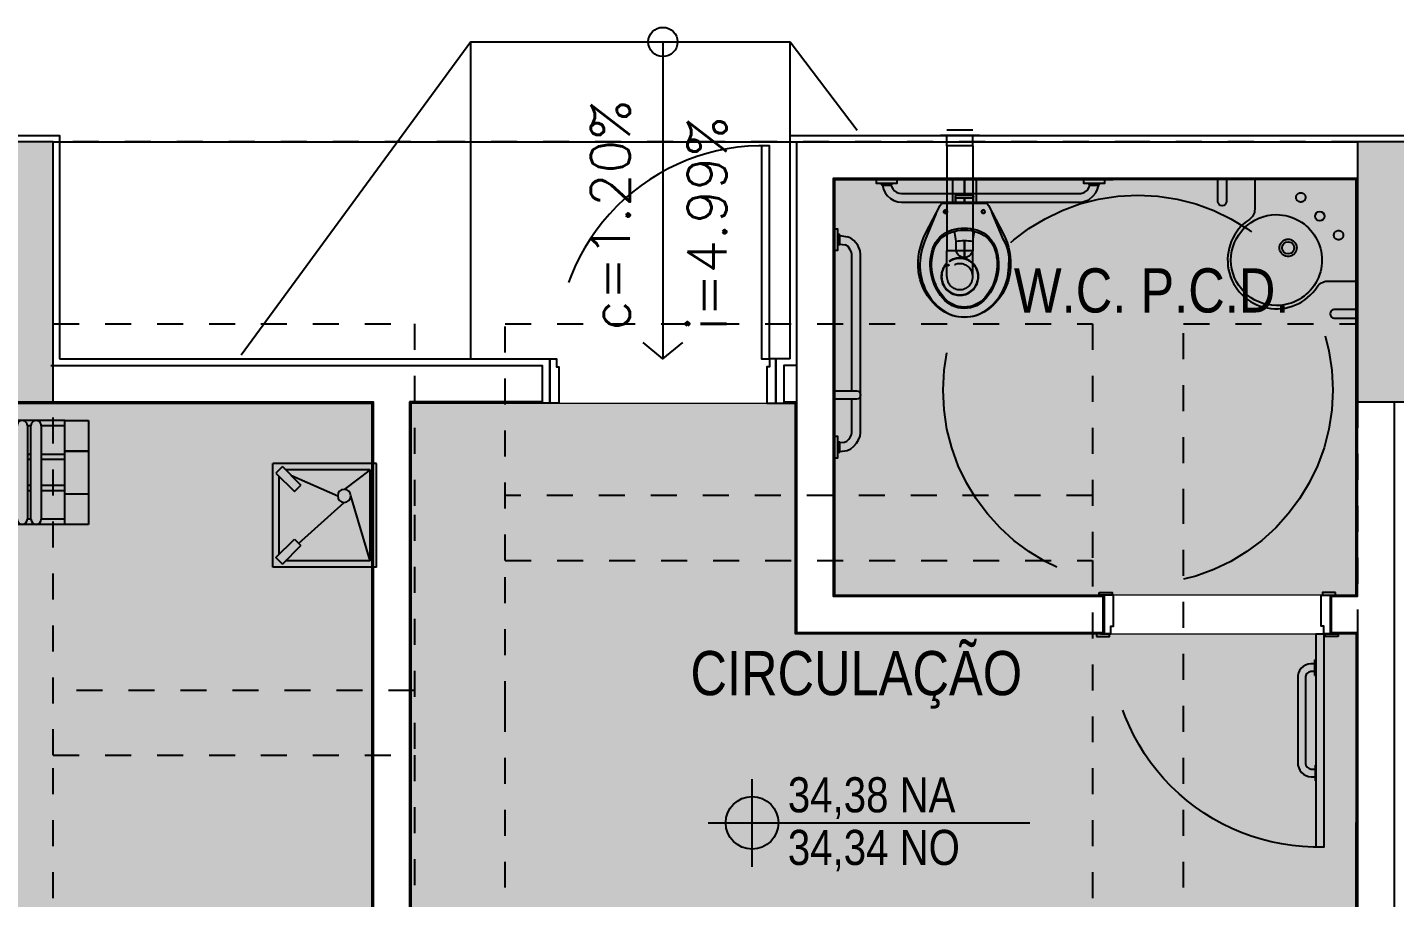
# Model space of a CAD drawing. Header units: metres. Extents: x -154 to 570, y -18 to 184.
# Drawn here: x -10.13 to -4.87, y 6.52 to 9.87 of the extents above; entities that cross this region are included whole.
import ezdxf
from ezdxf.enums import TextEntityAlignment as Align
from ezdxf.xclip import XClip

# ---------------------------------------------------------------- set-up
doc = ezdxf.new("R2010")
doc.units = ezdxf.units.M
doc.header["$XCLIPFRAME"] = 0
for name, pattern in [('PUC TORRE B$0$DASHEDX2', [1.5, 1, -0.5]), ('PUC$0$.IMP$0$.TE$0$IL-AQ-EP-XREF-1SS$0$CONTINU', [0]), ('PUC$0$.IMP$0$DASHSPACE', [30, 12, -18]), ('PUC$0$DASHEDX2', [1.5, 1, -0.5]), ('PUC$0$HIDDEN2', [0.1875, 0.125, -0.0625])]:
    doc.linetypes.add(name, pattern=pattern)
for name, color, linetype in [('ARQ-AUX', 7, 'Continuous'), ('ARQ-SIM - EMBASAM', 1, 'Continuous'), ('ARQ-TXT - EMBASAM', 2, 'Continuous'), ('PA-NIVEL', 7, 'Continuous'), ('PA-PAISAGISMO', 7, 'Continuous'), ('PUC TORRE B$0$1', 232, 'PUC TORRE B$0$DASHEDX2'), ('PUC TORRE B$0$250', 8, 'Continuous'), ('PUC TORRE B$0$4', 2, 'Continuous'), ('PUC TORRE B$0$JL-LAY', 7, 'Continuous'), ('PUC$0$ARQ-ALV ACAB', 4, 'Continuous'), ('PUC$0$ARQ-ALV OSSO', 5, 'Continuous'), ('PUC$0$ARQ-CAX @ 1', 1, 'Continuous'), ('PUC$0$ARQ-HID', 7, 'Continuous'), ('PUC$0$ARQ-PRJ', 7, 'PUC$0$DASHEDX2'), ('PUC$0$ARQ-SIM', 1, 'Continuous')]:
    doc.layers.add(name, color=color, linetype=linetype)
doc.layers.add('PUC$0$ARQ-FORRO', color=9, linetype='Continuous', lineweight=5)
doc.styles.add('Adesa', font='ARIALN.TTF')
doc.styles.add('Romans', font='romans.shx')

# ---------------------------------------------------------------- blocks, each defined once
blk = doc.blocks.new('A$C23B574F5')
at = {"layer": 'PA-PAISAGISMO', "color": 7}
for p, q in [((-8.4225, 9.8149, 0), (-9.3065, 8.6087, 0)), ((-8.4225, 9.8149, 0), (-7.1934, 9.8149, 0)), ((-8.4225, 8.5949), (-8.4225, 9.8149, 0)), ((-7.1934, 9.4548), (-7.1934, 9.8149, 0)), ((-7.1934, 9.8149, 0), (-6.9361, 9.4748, 0))]:
    blk.add_line(p, q, dxfattribs=at)
at = {"layer": 'PA-PAISAGISMO', "color": 7, "elevation": 0}
for points in [[(-7.6834, 9.8149), (-7.6834, 8.5949), (-7.7596, 8.6586)], [(-7.6834, 9.8149), (-7.6834, 8.5949), (-7.6072, 8.6586)]]:
    blk.add_lwpolyline(points, dxfattribs=at)
at = {"layer": 'PA-PAISAGISMO', "color": 7}
blk.add_circle((-7.6834, 9.8149, 0), 0.0562, dxfattribs=at)
at = {"layer": 'PA-NIVEL', "char_height": 0.15, "attachment_point": 1, "rotation": 90, "style": 'Romans'}
for s, insert in [('c=1.20%{\\C7; }', (-7.9601, 8.7048, 0)), ('i=4.99%{\\C7; }', (-7.5891, 8.7048, 0))]:
    blk.add_mtext_dynamic_manual_height_columns(s, width=2.128037, gutter_width=0, heights=[0.6232], dxfattribs=dict(at, insert=insert))
blk = doc.blocks.new('PUC TORRE B$0$aertq54ey46u4w56y')
for p, q in [((2290.3188, -592.0312), (2290.3188, -591.7492)), ((2290.4101, -591.7492), (2291.1679, -591.7492)), ((2290.4101, -591.7492), (2290.4101, -592.1492)), ((2290.4101, -591.7492), (2290.4101, -591.8673)), ((2290.4101, -591.7692), (2290.5009, -591.7692)), ((2290.5409, -591.7692), (2290.5545, -591.7692)), ((2290.5945, -591.7692), (2291.0998, -591.7692)), ((2290.4101, -591.8673), (2290.3188, -591.8673)), ((2290.4101, -591.8792), (2290.5009, -591.8792)), ((2290.4101, -591.8992), (2290.5009, -591.8992)), ((2290.5409, -591.8792), (2290.5545, -591.8792)), ((2290.5409, -591.8992), (2290.5545, -591.8992)), ((2290.5945, -591.8792), (2290.6153, -591.8792)), ((2290.5945, -591.8992), (2290.6153, -591.8992)), ((2290.6553, -591.8792), (2290.671, -591.8792)), ((2290.6553, -591.8992), (2290.671, -591.8992)), ((2290.711, -591.8792), (2290.7308, -591.8792)), ((2290.711, -591.8992), (2290.7308, -591.8992)), ((2290.7708, -591.8792), (2290.7854, -591.8792)), ((2290.7708, -591.8992), (2290.7854, -591.8992)), ((2290.8254, -591.8792), (2290.8411, -591.8792)), ((2290.8254, -591.8992), (2290.8411, -591.8992)), ((2290.8811, -591.8792), (2290.895, -591.8792)), ((2290.8811, -591.8992), (2290.895, -591.8992)), ((2290.935, -591.8792), (2290.9543, -591.8792)), ((2290.935, -591.8992), (2290.9543, -591.8992)), ((2290.9943, -591.8792), (2291.0081, -591.8792)), ((2290.9943, -591.8992), (2291.0081, -591.8992)), ((2291.0481, -591.8792), (2291.0998, -591.8792)), ((2291.0481, -591.8992), (2291.0998, -591.8992)), ((2290.3188, -592.1492), (2290.3188, -592.0312)), ((2290.3188, -592.0312), (2290.4101, -592.0312)), ((2290.4101, -592.0312), (2290.3188, -592.0312)), ((2290.4101, -591.9992), (2290.5009, -591.9992)), ((2290.4101, -592.0192), (2290.5009, -592.0192)), ((2290.5409, -591.9992), (2290.5545, -591.9992)), ((2290.5409, -592.0192), (2290.5545, -592.0192)), ((2290.5945, -591.9992), (2290.6153, -591.9992)), ((2290.5945, -592.0192), (2290.6153, -592.0192)), ((2290.6553, -591.9992), (2290.671, -591.9992)), ((2290.6553, -592.0192), (2290.671, -592.0192)), ((2290.711, -591.9992), (2290.7308, -591.9992)), ((2290.711, -592.0192), (2290.7308, -592.0192)), ((2290.7708, -591.9992), (2290.7854, -591.9992)), ((2290.7708, -592.0192), (2290.7854, -592.0192)), ((2290.8254, -591.9992), (2290.8411, -591.9992)), ((2290.8254, -592.0192), (2290.8411, -592.0192)), ((2290.8811, -591.9992), (2290.895, -591.9992)), ((2290.8811, -592.0192), (2290.895, -592.0192)), ((2290.935, -591.9992), (2290.9543, -591.9992)), ((2290.935, -592.0192), (2290.9543, -592.0192)), ((2290.9943, -591.9992), (2291.0081, -591.9992)), ((2290.9943, -592.0192), (2291.0081, -592.0192)), ((2291.0481, -591.9992), (2291.0998, -591.9992)), ((2291.0481, -592.0192), (2291.0998, -592.0192)), ((2290.4101, -592.1292), (2290.5009, -592.1292)), ((2290.5409, -592.1292), (2290.5545, -592.1292)), ((2290.5945, -592.1292), (2291.0998, -592.1292)), ((2290.4101, -592.1492), (2290.3188, -592.1492)), ((2290.4101, -592.1492), (2291.0998, -592.1492))]:
    blk.add_line(p, q)
for points in [[(2290.3188, -591.7492), (2290.4101, -591.7492), (2290.4101, -591.8673), (2290.3188, -591.8673)], [(2291.1911, -592.0312), (2291.0998, -592.0312), (2291.0998, -591.7492), (2291.1911, -591.7492)], [(2291.1911, -591.8673), (2291.0998, -591.8673), (2291.0998, -591.7492), (2291.1911, -591.7492)], [(2291.1911, -592.1492), (2291.0998, -592.1492), (2291.0998, -592.0312), (2291.1911, -592.0312)]]:
    blk.add_lwpolyline(points, close=True)
for points in [[(2290.5009, -592.1292), (2290.5009, -591.7692)], [(2290.5409, -591.7692), (2290.5409, -592.1292)], [(2290.5545, -592.1292), (2290.5545, -591.7692)], [(2290.5945, -591.7692), (2290.5945, -592.1292)], [(2290.6153, -592.1092), (2290.6153, -591.7892)], [(2290.6553, -591.7892), (2290.6553, -592.1092)], [(2290.671, -592.1092), (2290.671, -591.7892)], [(2290.711, -591.7892), (2290.711, -592.1092)], [(2290.7308, -592.0892), (2290.7308, -591.8092)], [(2290.7708, -591.8092), (2290.7708, -592.0892)], [(2290.7854, -592.0892), (2290.7854, -591.8092)], [(2290.8254, -591.8092), (2290.8254, -592.0892)], [(2290.8411, -592.0692), (2290.8411, -591.8292)], [(2290.8811, -591.8292), (2290.8811, -592.0692)], [(2290.895, -592.0692), (2290.895, -591.8292)], [(2290.935, -591.8292), (2290.935, -592.0692)], [(2290.9543, -592.0492), (2290.9543, -591.8492)], [(2290.9943, -591.8492), (2290.9943, -592.0492)], [(2291.0081, -592.0492), (2291.0081, -591.8492)], [(2291.0481, -591.8492), (2291.0481, -592.0492)]]:
    blk.add_lwpolyline(points)
for centre, start, end in [((2290.5209, -591.7692), 0, 180), ((2290.5745, -591.7692), 0, 180), ((2290.6353, -591.7892), 0, 180), ((2290.691, -591.7892), 0, 180), ((2290.7508, -591.8092), 0, 180), ((2290.8054, -591.8092), 0, 180), ((2290.8611, -591.8292), 0, 180), ((2290.915, -591.8292), 0, 180), ((2290.9743, -591.8492), 0, 180), ((2291.0281, -591.8492), 0, 180), ((2290.8611, -592.0692), 180, 360), ((2290.915, -592.0692), 180, 360), ((2290.9743, -592.0492), 180, 360), ((2291.0281, -592.0492), 180, 360), ((2290.5209, -592.1292), 180, 360), ((2290.5745, -592.1292), 180, 360), ((2290.6353, -592.1092), 180, 360), ((2290.691, -592.1092), 180, 360), ((2290.7508, -592.0892), 180, 360), ((2290.8054, -592.0892), 180, 360)]:
    blk.add_arc(centre, 0.02, start, end)
blk = doc.blocks.new('PUC TORRE B$0$Bebed1')
for p, q in [((-0.125, -0.125), (-0.125, 0.275)), ((0.275, 0.275), (-0.125, 0.275)), ((0.275, -0.125), (0.275, 0.275)), ((-0.1124, 0.2376), (-0.0876, 0.2624)), ((-0.1124, 0.2376), (-0.0417, 0.1669)), ((-0.1, -0.1), (-0.1, 0.2253)), ((-0.0876, 0.2624), (-0.0169, 0.1917)), ((0.2253, 0.25), (-0.0753, 0.25)), ((0.2376, 0.2624), (0.1669, 0.1917)), ((0.2624, 0.2376), (0.1917, 0.1669)), ((0.2624, 0.2376), (0.2376, 0.2624)), ((0.25, -0.1), (0.25, 0.2253)), ((-0.0802, 0.2055), (0, 0.025)), ((-0.0169, 0.1917), (-0.0417, 0.1669)), ((0.183, 0.1756), (0.025, 0)), ((0.1669, 0.1917), (0.1917, 0.1669)), ((-0.1, -0.1), (-0.025, 0)), ((0.25, -0.1), (0, -0.025)), ((0.25, -0.1), (-0.1, -0.1)), ((0.275, -0.125), (-0.125, -0.125))]:
    blk.add_line(p, q)
blk.add_circle((0, 0), 0.025)
blk = doc.blocks.new('PUC TORRE B$0$A$Cf91409fb')
at = {"layer": 'PUC TORRE B$0$JL-LAY', "rotation": 179.9999999997954}
blk.add_blockref('PUC TORRE B$0$aertq54ey46u4w56y', (2289.229, -587.8565, 0), dxfattribs=at)
at = {"layer": 'PUC TORRE B$0$JL-LAY', "xscale": -1.000000000000002, "rotation": 90}
blk.add_blockref('PUC TORRE B$0$Bebed1', (-0.1065, 4.003, 0), dxfattribs=at)
blk = doc.blocks.new('PUC$0$.IMP$0$ARQ-CUBA OP2')
for points in [[(0.3901, -0.0022), (0.3901, -0.1139, 0.250875), (0.4107, -0.1524, -1.226887), (0.1493, -0.4111, 0.253672), (0.1104, -0.3901), (0.0022, -0.3901, -0.414214), (-0.0009, -0.387), (-0.0009, -0.0022, -0.414214), (0.0022, 0.0009), (0.387, 0.0009), (0.3878, 0.0008), (0.3886, 0.0005), (0.3892, 0), (0.3897, -0.0007), (0.39, -0.0014)], [(0.14, -0.122, 1), (0.14, -0.1581, 1)], [(0.3066, -0.1338, 1), (0.3066, -0.4836, 1)], [(0.2615, -0.2384, 1), (0.2615, -0.2847, 1)]]:
    blk.add_lwpolyline(points, format="xyb", close=True)
for points in [[(0.4991, 0.0009), (0.4991, -0.0843, 0.913215), (0.5321, -0.0843), (0.5321, 0.0009)], [(0, -0.4991), (0.0852, -0.4991, -0.913215), (0.0852, -0.5321), (0, -0.5321)]]:
    blk.add_lwpolyline(points, format="xyb")
at = {"linetype": 'PUC$0$.IMP$0$DASHSPACE'}
for points in [[(0.2128, -0.0493, 1), (0.2128, -0.0853, 1)], [(0.0673, -0.1948, 1), (0.0673, -0.2308, 1)]]:
    blk.add_lwpolyline(points, format="xyb", close=True, dxfattribs=at)
at = {"ltscale": 0.001202}
blk.add_lwpolyline([(0.3901, -0.0024), (0.3901, -0.0022)], dxfattribs=at)
blk.add_lwpolyline([(0.2615, -0.2284), (0.2564, -0.2288), (0.2513, -0.2301), (0.2489, -0.231), (0.2465, -0.2321), (0.2442, -0.2333), (0.242, -0.2348), (0.2381, -0.2381), (0.2348, -0.2421), (0.232, -0.2466), (0.2309, -0.2489), (0.23, -0.2514), (0.2293, -0.2539), (0.2288, -0.2565), (0.2284, -0.2615), (0.2288, -0.2667), (0.23, -0.2718), (0.232, -0.2766), (0.2348, -0.281), (0.2364, -0.2831), (0.2382, -0.285), (0.2401, -0.2868), (0.2421, -0.2884), (0.2443, -0.2898), (0.2466, -0.2911), (0.2491, -0.2922), (0.254, -0.2938), (0.2591, -0.2946), (0.2643, -0.2945), (0.2695, -0.2937), (0.272, -0.293), (0.2745, -0.292), (0.2768, -0.2909), (0.2791, -0.2896), (0.2813, -0.2881), (0.2834, -0.2865), (0.285, -0.285), (0.2883, -0.281), (0.2911, -0.2766), (0.293, -0.2719), (0.2943, -0.2668), (0.2946, -0.2642), (0.2947, -0.2616), (0.2946, -0.259), (0.2943, -0.2564), (0.2938, -0.2538), (0.293, -0.2513), (0.2921, -0.2488), (0.291, -0.2464), (0.2883, -0.2421), (0.285, -0.2381), (0.281, -0.2348), (0.2766, -0.232), (0.2742, -0.2309), (0.2717, -0.23), (0.2692, -0.2293), (0.2666, -0.2288)], close=True)
for points in [[(-0.0009, -0.387), (-0.0009, -0.6249)], [(0.4552, -0.4256), (0.4225, -0.4584)]]:
    blk.add_lwpolyline(points)
blk = doc.blocks.new('PUC$0$.IMP$0$.TE$0$IL-AQ-EP-XREF-1SS$0$7109017_p')
at = {"linetype": 'Continuous'}
for p, q in [((-0.0319, -0.1758), (-0.0383, -0.1376)), ((0.0319, -0.1758), (0.0383, -0.1376))]:
    blk.add_line(p, q, dxfattribs=at)
at = {"linetype": 'Continuous', "flags": 128}
for points in [[(0, 0.066), (-0.045, 0.066), (-0.045, -0.0295), (0, -0.0295), (0, -0.009), (-0.0336, -0.009), (-0.0336, -0.0254, -0.414208), (-0.0377, -0.0295, 0.414208), (-0.0336, -0.0254), (-0.0336, -0.009, -0.612706), (-0.0332, 0), (0, 0)], [(0.045, 0.066), (0, 0.066), (0, 0), (0.0332, 0, -0.612705), (0.0336, -0.009), (0.0336, -0.0254, 0.414214), (0.0377, -0.0295, -0.414214), (0.0336, -0.0254), (0.0336, -0.009), (0, -0.009), (0, -0.0295), (0.045, -0.0295)], [(-0.0726, -0.0689, -1), (-0.0726, -0.0558, -1)], [(0.0726, -0.0558), (0.0726, -0.0558, 0.414212), (0.066, -0.0623), (0.0726, -0.0623)], [(0.0726, -0.0558, -1.000004), (0.0726, -0.0689, 1.000004)], [(0.1222, -0.2062, 0.246306), (0.0484, -0.1327, 0.150532), (-0.0482, -0.1326, 0.248797), (-0.1225, -0.207, 0.256998), (-0.0834, -0.3955, 0.467142), (0.0834, -0.3955, 0.257934)], [(0, -0.1737, 0.032093), (-0.0319, -0.1758), (-0.0319, -0.2071, 0.414213), (0, -0.239)], [(0.0319, -0.2072), (0.0319, -0.1758, 0.032092), (0, -0.1737), (0, -0.239, 0.413226)]]:
    blk.add_lwpolyline(points, format="xyb", close=True, dxfattribs=at)
at = {"linetype": 'PUC$0$.IMP$0$.TE$0$IL-AQ-EP-XREF-1SS$0$CONTINU'}
for points in [[(-0.1765, -0.2908, 0.218885), (-0.0851, -0.4431, 0.307698), (0.0851, -0.4431, 0.220182), (0.1765, -0.2908, 0.14628), (0.1494, -0.146), (0.0928, -0.0384, 0.27842), (0.0781, -0.0295), (-0.0781, -0.0295, 0.278422), (-0.0928, -0.0384), (-0.1495, -0.1462, 0.147871)], [(0.0834, -0.3955, 0.25679), (0.1225, -0.207, 0.250209), (0.0477, -0.1325, 0.148668), (-0.0478, -0.1325, 0.249757), (-0.1225, -0.207, 0.256998), (-0.0834, -0.3955, 0.467142)], [(0.0784, -0.3936, 0.252847), (0.119, -0.213, 0.243261), (0.053, -0.1421, 0.174299), (-0.053, -0.1421, 0.243394), (-0.119, -0.2131, 0.252847), (-0.0784, -0.3936, 0.456464)]]:
    blk.add_lwpolyline(points, format="xyb", close=True, dxfattribs=at)
for points in [[(0.1081, -0.0677), (0.1505, -0.1703, -0.097347), (0.171, -0.2625, 0.001263), (0.171, -0.2634, -0.230606), (0.0938, -0.4335, -0.360579), (-0.0938, -0.4335, -0.230606), (-0.171, -0.2635, -0.16818), (-0.1505, -0.1703), (-0.106, -0.064)], [(-0.0726, -0.0558, 1), (-0.0726, -0.0689)], [(-0.0726, -0.0689, 1), (-0.0726, -0.0558)], [(0.0726, -0.0558, 1), (0.0726, -0.0689)], [(0.0726, -0.0689, 1), (0.0726, -0.0558)]]:
    blk.add_lwpolyline(points, format="xyb", dxfattribs=at)
blk = doc.blocks.new('PUC$0$.IMP$0$VASO SANIT ACESSIVEL')
at = {"color": 1}
for points in [[(-1.0401, 0), (-0.9588, 0), (-0.9588, -0.0132), (-1.0401, -0.0132)], [(-0.2416, 0), (-0.1603, 0), (-0.1603, -0.0132), (-0.2416, -0.0132)]]:
    blk.add_lwpolyline(points, close=True, dxfattribs=at)
for points in [[(-0.1753, 0), (-0.2566, 0)], [(-1.0195, -0.0191), (-1.0195, -0.0132)], [(-0.9797, -0.0191), (-1.0195, -0.0191)], [(-1.0192, -0.0201), (-1.0195, -0.0191)], [(-1.0185, -0.0208), (-1.0192, -0.0201)], [(-1.0175, -0.0211), (-1.0185, -0.0208)], [(-0.9817, -0.0211), (-1.0175, -0.0211)], [(-1.0154, -0.0211), (-1.0145, -0.0271)], [(-1.0121, -0.0368), (-1.0145, -0.0271)], [(-1.0056, -0.0506), (-1.0121, -0.0368)], [(-0.9962, -0.0629), (-1.0056, -0.0506)], [(-0.9822, -0.0228), (-0.9825, -0.0211)], [(-0.9799, -0.029), (-0.9822, -0.0228)], [(-0.9807, -0.0208), (-0.9817, -0.0211)], [(-0.98, -0.0201), (-0.9807, -0.0208)], [(-0.9797, -0.0191), (-0.98, -0.0201)], [(-0.9607, -0.0489), (-0.9733, -0.0405), (-0.9799, -0.029)], [(-0.9797, -0.0191), (-0.9797, -0.0132)], [(-0.2579, -0.0532), (-0.9487, -0.0532), (-0.9607, -0.0489)], [(-0.9551, 0), (-0.8738, 0)], [(-0.2488, -0.0521), (-0.2579, -0.0532)], [(-0.2397, -0.0489), (-0.2488, -0.0521)], [(-0.2312, -0.0432), (-0.2397, -0.0489)], [(-0.2242, -0.0355), (-0.2312, -0.0432)], [(-0.2195, -0.0264), (-0.2242, -0.0355)], [(-0.2207, -0.0191), (-0.2207, -0.0132)], [(-0.1809, -0.0191), (-0.2207, -0.0191)], [(-0.2204, -0.0201), (-0.2207, -0.0191)], [(-0.2197, -0.0208), (-0.2204, -0.0201)], [(-0.2187, -0.0211), (-0.2197, -0.0208)], [(-0.2182, -0.0211), (-0.2195, -0.0264)], [(-0.1829, -0.0211), (-0.2187, -0.0211)], [(-0.1948, -0.0506), (-0.2042, -0.0629)], [(-0.1883, -0.0368), (-0.1948, -0.0506)], [(-0.1845, -0.0211), (-0.1883, -0.0368)], [(-0.1819, -0.0208), (-0.1829, -0.0211)], [(-0.1812, -0.0201), (-0.1819, -0.0208)], [(-0.1809, -0.0191), (-0.1812, -0.0201)], [(-0.1809, -0.0191), (-0.1809, -0.0132)], [(-0.2579, -0.0862), (-0.9522, -0.0862), (-0.9786, -0.0781), (-0.9962, -0.0629)], [(-0.2435, -0.0848), (-0.2579, -0.0862)], [(-0.2293, -0.0804), (-0.2435, -0.0848)], [(-0.216, -0.0731), (-0.2293, -0.0804)], [(-0.2042, -0.0629), (-0.216, -0.0731)], [(-0.0988, -0.2736), (-0.0901, -0.2521), (-0.075, -0.2345)], [(-0.075, -0.2345), (-0.0626, -0.2251)], [(-0.0626, -0.2251), (-0.051, -0.2196)], [(-0.0609, -0.27), (-0.0525, -0.2574), (-0.0417, -0.2512)], [(-0.0211, -0.2152), (-0.051, -0.2196)], [(-0.0211, -0.248), (-0.0417, -0.2512)], [(-0.0211, -0.2131), (-0.0208, -0.212)], [(-0.0211, -0.2488), (-0.0211, -0.2131)], [(-0.0208, -0.2498), (-0.0211, -0.2488)], [(-0.0208, -0.212), (-0.0201, -0.2113)], [(-0.0201, -0.2506), (-0.0208, -0.2498)], [(-0.0201, -0.2113), (-0.0191, -0.211)], [(-0.0191, -0.2508), (-0.0201, -0.2506)], [(-0.0191, -0.2508), (-0.0191, -0.211)], [(-0.0191, -0.211), (-0.0132, -0.211)], [(-0.0191, -0.2508), (-0.0132, -0.2508)], [(-0.0988, -0.987), (-0.1002, -0.9726), (-0.1002, -0.2881), (-0.0988, -0.2736)], [(-0.0672, -0.8123), (-0.0672, -0.2881), (-0.0661, -0.2789)], [(-0.0661, -0.2789), (-0.0609, -0.27)], [(-0.0661, -0.9818), (-0.0672, -0.9726), (-0.0672, -0.8453)], [(-0.0924, -1.0012), (-0.0988, -0.987)], [(-0.0609, -0.9908), (-0.0661, -0.9818)], [(-0.0552, -0.9993), (-0.0609, -0.9908)], [(-0.0475, -1.0063), (-0.0552, -0.9993)], [(-0.0851, -1.0146), (-0.0924, -1.0012)], [(-0.0749, -1.0263), (-0.0851, -1.0146)], [(-0.0626, -1.0358), (-0.0749, -1.0263)], [(-0.0488, -1.0423), (-0.0626, -1.0358)], [(-0.0211, -1.046), (-0.0488, -1.0423)], [(-0.0384, -1.011), (-0.0475, -1.0063)], [(-0.0211, -1.0123), (-0.0384, -1.011)], [(-0.0211, -1.0118), (-0.0208, -1.0108)], [(-0.0211, -1.0476), (-0.0211, -1.0118)], [(-0.0208, -1.0486), (-0.0211, -1.0476)], [(-0.0208, -1.0108), (-0.0201, -1.0101)], [(-0.0201, -1.0493), (-0.0208, -1.0486)], [(-0.0201, -1.0101), (-0.0191, -1.0098)], [(-0.0191, -1.0496), (-0.0201, -1.0493)], [(-0.0191, -1.0496), (-0.0191, -1.0098)], [(-0.0191, -1.0098), (-0.0132, -1.0098)], [(-0.0191, -1.0496), (-0.0132, -1.0496)]]:
    blk.add_lwpolyline(points, dxfattribs=at)
blk.add_lwpolyline([(0, 0), (-1.0725, 0)])
at = {"elevation": -0.0001}
blk.add_lwpolyline([(0, 0), (0, -1.1234)], dxfattribs=at)
at = {"color": 1, "elevation": -0.0001}
for points in [[(0, -0.1903), (0, -0.2716), (-0.0132, -0.2716), (-0.0132, -0.1903)], [(0, -0.9891), (0, -1.0703), (-0.0132, -1.0703), (-0.0132, -0.9891)]]:
    blk.add_lwpolyline(points, close=True, dxfattribs=at)
at = {"layer": 'PUC$0$ARQ-SIM'}
blk.add_lwpolyline([(0, -0.8123), (-0.0852, -0.8123, 0.913215), (-0.0852, -0.8453), (0, -0.8453)], format="xyb", dxfattribs=at)
blk.add_blockref('PUC$0$.IMP$0$.TE$0$IL-AQ-EP-XREF-1SS$0$7109017_p', (-0.5002, -0.061))
blk = doc.blocks.new('*U1671')
for points in [[(-0.045, 0.01), (0.005, 0.01), (0.005, 0), (-0.045, 0)], [(0.865, 0.01), (0.815, 0.01), (0.815, 0), (0.865, 0)], [(-0.055, -0.16), (-0.005, -0.16), (-0.005, -0.15), (-0.055, -0.15)], [(0, -0.15), (0, -0.97), (0.03, -0.97), (0.03, -0.15)], [(0.875, -0.16), (0.825, -0.16), (0.825, -0.15), (0.875, -0.15)]]:
    blk.add_lwpolyline(points, close=True)
for points in [[(-0.04, -0.15), (0, -0.15), (0, -0.12), (0.01, -0.12), (0.01, 0), (-0.025, 0), (-0.025, -0.15)], [(0.86, -0.15), (0.82, -0.15), (0.82, -0.12), (0.81, -0.12), (0.81, 0), (0.845, 0), (0.845, -0.15)]]:
    blk.add_lwpolyline(points)
at = {"layer": 'PUC$0$ARQ-PRJ'}
blk.add_arc((0.0237, -0.1737), 0.7967, 268.2986, 1.7014, dxfattribs=at)
blk = doc.blocks.new('*U1672')
for points in [[(0, 0), (0, 0.8204), (-0.03, 0.8204), (-0.03, 0)], [(0.025, 0), (0, 0), (0, -0.03), (-0.01, -0.03), (-0.01, -0.17), (0.025, -0.17), (0.025, 0)], [(-0.845, 0), (-0.82, 0), (-0.82, -0.03), (-0.81, -0.03), (-0.81, -0.17), (-0.845, -0.17), (-0.845, 0)]]:
    blk.add_lwpolyline(points, close=True)
at = {"layer": 'PUC$0$ARQ-PRJ'}
blk.add_arc((-0.0237, 0.0242), 0.7967, 88.2987, 181.7401, dxfattribs=at)
blk = doc.blocks.new('PUC$0$A$C05002B55')
at = {"color": 1}
for p, q in [((0.0038, 0.4651), (0.0002, 0.4651)), ((0.0038, 0.4049), (0.0038, 0.4651)), ((0.0038, 0.4049), (0.0002, 0.4049)), ((0.005, 0.06), (0, 0.06)), ((0.005, 0.06), (0.005, 0)), ((0.005, 0), (0, 0))]:
    blk.add_line(p, q, dxfattribs=at)
for points in [[(0.005, 0.015), (0.02, 0.015, 0.432805), (0.0702, 0.07), (0.0702, 0.3949, 0.415345), (0.0188, 0.4499), (0.0038, 0.4499)], [(0.005, 0.045), (0.0197, 0.045, 0.443288), (0.0402, 0.0686), (0.0402, 0.3956, 0.41593), (0.0182, 0.4199), (0.0038, 0.4199)]]:
    blk.add_lwpolyline(points, format="xyb", dxfattribs=at)
blk = doc.blocks.new('PUC$0$forro area comum')
at = {"layer": 'PUC$0$ARQ-FORRO'}
h = blk.add_hatch(color=256, dxfattribs=at)
h.dxf.hatch_style = 1
h.paths.add_polyline_path([(-7.0234, 9.2849), (-5.015, 9.2849), (-5.015, 7.6862), (-7.0234, 7.6862)])
h = blk.add_hatch(color=256, dxfattribs=at)
h.dxf.hatch_style = 1
h.paths.add_polyline_path([(-21.0257, 3.275), (-21.0257, 3.885), (-21.2352, 3.8853), (-21.2345, 5.3849), (-21.025, 5.3849), (-21.025, 5.9949), (-21.1845, 5.9949), (-21.1845, 8.725), (-21.0233, 8.725), (-21.0233, 8.995), (-15.835, 8.995), (-15.835, 8.7249), (-16.035, 8.7249), (-16.035, 8.4249), (-8.8033, 8.4249), (-8.8033, 4.1049), (-10.025, 4.1049), (-10.025, 4.9249), (-10.4353, 4.9246), (-10.4353, 4.1049), (-11.3354, 4.1049), (-11.3363, 3.71), (-15.835, 3.7106), (-15.835, 3.275)])
h = blk.add_hatch(color=256, dxfattribs=at)
h.dxf.hatch_style = 1
h.paths.add_polyline_path([(-8.6575, 6.0862), (-8.6534, 8.4249), (-7.1734, 8.4249), (-7.1734, 7.5362), (-5.015, 7.5362), (-5.0192, 6.0862)])
for points, elevation in [([(-7.0234, 9.2849), (-5.015, 9.2849), (-5.015, 7.6862), (-7.0234, 7.6862)], 0.0001), ([(-8.6575, 6.0862), (-8.6534, 8.4249), (-7.1734, 8.4249), (-7.1734, 7.5362), (-5.015, 7.5362), (-5.0192, 6.0862)], 0)]:
    blk.add_lwpolyline(points, close=True, dxfattribs=dict(at, elevation=elevation))
blk.add_lwpolyline([(-21.0257, 3.275), (-21.0257, 3.885), (-21.2352, 3.8853), (-21.2345, 5.3849), (-21.025, 5.3849), (-21.025, 5.9949), (-21.1845, 5.9949), (-21.1845, 8.725), (-21.0233, 8.725), (-21.0233, 8.995), (-15.835, 8.995), (-15.835, 8.7249), (-16.035, 8.7249), (-16.035, 8.4249), (-8.8033, 8.4249), (-8.8033, 4.1049), (-10.025, 4.1049), (-10.025, 4.9249), (-10.4353, 4.9246), (-10.4353, 4.1049), (-11.3354, 4.1049), (-11.3363, 3.71), (-15.835, 3.7106), (-15.835, 3.275)], close=True, dxfattribs=at)
blk = doc.blocks.new('PUC$0$E3')
for p, q in [((302.2155, -376.0693), (302.3155, -376.0693)), ((302.3155, -376.1693), (302.3155, -376.0693)), ((302.2155, -376.1693), (302.3155, -376.1693))]:
    blk.add_line(p, q)
at = {"linetype": 'PUC$0$HIDDEN2', "ltscale": 0.1}
blk.add_circle((302.2598, -376.075), 0.00202, dxfattribs=at)
for radius, start, end in [(0.0718, 44.1572, 315.8498), (0.0702, 45.4504, 314.5569), (0.05, 90, 270)]:
    blk.add_arc((302.2155, -376.1193), radius, start, end)
blk.add_arc((302.2155, -376.1193), 0.05, 270, 90, dxfattribs=at)
at = {"linetype": 'PUC$0$HIDDEN2', "ltscale": 0.2}
for radius, start, end in [(0.0702, 314.5569, 45.4504), (0.0718, 315.8498, 44.1572)]:
    blk.add_arc((302.2155, -376.1193), radius, start, end, dxfattribs=at)
blk = doc.blocks.new('PUC$0$E2')
at = {"layer": 'PUC$0$ARQ-PRJ'}
for p, q in [((305.3871, -368.5577), (305.5371, -368.5577)), ((305.4121, -368.5377), (305.5121, -368.5377)), ((305.4121, -368.5977), (305.4121, -368.5577)), ((305.5121, -368.5977), (305.5121, -368.5577)), ((305.4121, -368.5977), (305.5121, -368.5977))]:
    blk.add_line(p, q, dxfattribs=at)
blk = doc.blocks.new('PUC$0$A$C7c78a0db')
at = {"layer": 'PUC$0$ARQ-PRJ', "linetype": 'PUC$0$HIDDEN2', "ltscale": 50}
for p, q in [((-0.6896, 0.0091, 0), (-0.6896, 0.4125, 0)), ((-0.5896, 0.0091, 0), (-0.5896, 0.4125, 0))]:
    blk.add_line(p, q, dxfattribs=at)
at = {"layer": 'PUC$0$ARQ-PRJ', "linetype": 'PUC$0$HIDDEN2', "ltscale": 0.5, "xscale": -1, "rotation": 90}
blk.add_blockref('PUC$0$E3', (-376.7589, 302.7279, 0), dxfattribs=at)
at = {"layer": 'PUC$0$ARQ-PRJ', "rotation": 180}
blk.add_blockref('PUC$0$E2', (304.8225, -368.5886, 0), dxfattribs=at)
blk = doc.blocks.new('PUC')
at = {"layer": 'PUC$0$ARQ-ALV ACAB', "elevation": 0}
for points in [[(-10.455, 8.5949), (-10.4551, 9.4549), (-10.005, 9.4549), (-10.0051, 8.5949)], [(-7.1934, 8.5949), (-7.1934, 9.4548), (-4.635, 9.4548)], [(-5.015, 7.5362), (-5.115, 7.5362), (-5.115, 7.6862), (-5.015, 7.6862), (-5.015, 9.2849), (-7.0234, 9.2849), (-7.0234, 7.6862), (-5.985, 7.6862), (-5.985, 7.5362), (-7.1734, 7.5362), (-7.1734, 8.4249)], [(-10.0051, 8.5949), (-8.1184, 8.5949), (-8.1184, 8.4249), (-8.6534, 8.4249), (-8.6533, 6.0862), (-7.6334, 6.0862)], [(-7.1934, 8.5949), (-7.2484, 8.5949), (-7.2484, 8.4249), (-7.1734, 8.4249)], [(-11.12, 8.4249), (-8.8034, 8.4249), (-8.8033, 4.1049)], [(-5.015, 7.5362), (-5.015, 6.0862)]]:
    blk.add_lwpolyline(points, dxfattribs=at)
at = {"layer": 'PUC$0$ARQ-ALV OSSO', "elevation": 0}
for points in [[(-5.01, 7.5412), (-5.11, 7.5412), (-5.11, 7.6812), (-5.01, 7.6812), (-5.01, 9.2899), (-7.0284, 9.2899), (-7.0284, 7.6812), (-5.99, 7.6812), (-5.99, 7.5412), (-7.1684, 7.5412), (-7.1684, 9.4299), (-5.01, 9.4299)], [(-7.1684, 8.5699), (-7.2184, 8.5699), (-7.2184, 8.4299), (-7.1684, 8.4299)], [(-10.0381, 8.4299), (-8.7984, 8.4299), (-8.7983, 4.0999)], [(-8.6584, 8.4299), (-8.6583, 6.0812)], [(-4.87, 8.4306), (-4.87, 4.9599)], [(-5.01, 7.5412), (-5.01, 6.0812)]]:
    blk.add_lwpolyline(points, dxfattribs=at)
at = {"layer": 'PUC$0$ARQ-ALV OSSO'}
blk.add_lwpolyline([(-10.0381, 8.5699), (-8.1484, 8.5699), (-8.1484, 8.4299), (-8.6584, 8.4299)], dxfattribs=at)
at = {"layer": 'PUC$0$ARQ-PRJ', "extrusion": (4.32089e-06, 8.65313e-07, 1)}
blk.add_circle((-5.8555, 8.4751, 0), 0.75, dxfattribs=at)
at = {"layer": 'PUC$0$ARQ-ALV ACAB', "rotation": 180}
blk.add_blockref('PUC$0$A$C05002B55', (-5.17, 7.4362), dxfattribs=at)
at = {"layer": 'PUC$0$ARQ-CAX @ 1'}
blk.add_blockref('*U1672', (-7.2734, 8.5949, 0), dxfattribs=at)
at = {"layer": 'PUC$0$ARQ-CAX @ 1', "xscale": -1}
blk.add_blockref('*U1671', (-5.14, 7.6862, 0), dxfattribs=at)
at = {"layer": 'PUC$0$ARQ-FORRO'}
blk.add_blockref('PUC$0$forro area comum', (0, 0), dxfattribs=at)
at = {"layer": 'PUC$0$ARQ-HID', "extrusion": (-8.65313e-07, -4.32089e-06, 1), "xscale": -1}
blk.add_blockref('PUC$0$.IMP$0$VASO SANIT ACESSIVEL', (-7.0234, 9.2849, 0.0001), dxfattribs=at)
at = {"layer": 'PUC$0$ARQ-HID', "extrusion": (8.64177e-06, -1.73063e-06, 1), "xscale": -1, "rotation": 359.9993942422736}
blk.add_blockref('PUC$0$.IMP$0$ARQ-CUBA OP2', (-5.0159, 9.284, -0.0001), dxfattribs=at)
at = {"layer": 'PUC$0$ARQ-PRJ', "xscale": -1, "rotation": 180}
blk.add_blockref('PUC$0$A$C7c78a0db', (-5.9011, 9.4239, 0), dxfattribs=at)
blk = doc.blocks.new('PUC TORRE B$0$est-lo-07-6sb-r00')
at = {"layer": 'PUC TORRE B$0$4'}
h = blk.add_hatch(color=8, dxfattribs=at)
h.dxf.hatch_style = 1
h.paths.add_polyline_path([(213.004314, 592.98646), (232.004314, 592.98646), (232.004314, 743.98646), (213.004314, 743.98646)], flags=17)
h.paths.add_polyline_path([(517.003016, 942.98646), (353.003016, 942.98646), (353.003016, 923.986062), (498.003016, 923.986062), (498.003016, 465.008359), (498.003039, 465.008359), (498.003039, 450.008359), (498.003039, 395.98646), (517.003016, 395.98646)])
h.paths.add_polyline_path([(3672.003309, 253.001099), (3672.003309, 388.001099), (3637.003309, 388.001099), (3637.003309, 253.001099)])
h.paths.add_polyline_path([(3637.003309, 942.98646), (3637.003194, 872.98646), (3653.003309, 872.98646), (3653.003309, 599.001099), (3637.003309, 599.001099), (3637.003309, 539.001099), (3672.003309, 539.001099), (3672.003309, 942.98646)])
h.paths.add_polyline_path([(3672.003424, 102.001099), (3637.003309, 102.001099), (3637.003309, 42.001099), (3653.003307, 42.001099), (3653.003307, -229.998901), (3637.003309, -229.998901), (3637.003309, -299.998901), (3672.003424, -299.998901)])
h.paths.add_polyline_path([(3075.003309, -299.999844), (3110.003309, -299.999844), (3110.003309, -199.999844), (3075.003309, -199.999844)])
h.paths.add_polyline_path([(3075.003309, 270.500177), (3110.003309, 270.500177), (3110.003309, 370.500177), (3075.003309, 370.500177)])
h.paths.add_polyline_path([(520.003309, 942.98646), (520.003309, 395.98646), (555.003309, 395.98646), (555.003309, 451.98646), (539.003309, 451.98646), (539.003309, 872.98646), (555.003309, 872.98646), (555.003309, 942.98646)])
h.paths.add_polyline_path([(-2102.995138, 253.000177), (-2102.995138, 388.000177), (-2137.995138, 388.000177), (-2137.995138, 253.000177)])
h.paths.add_polyline_path([(-2137.995138, 101.999935), (-2137.995138, -299.999844), (-2102.995138, -299.999844), (-2102.995138, -229.999844), (-2118.995138, -229.999844), (-2118.995138, 41.999935), (-2102.995138, 41.999935), (-2102.995138, 101.999935)])
h.paths.add_polyline_path([(-2137.995141, 942.98646), (-2137.995141, 538.988972), (-2102.995141, 538.988972), (-2102.995141, 598.988972), (-2118.995141, 598.988972), (-2118.995141, 872.98646), (-2102.995141, 872.98646), (-2102.995141, 942.98646)])
h.paths.add_polyline_path([(520.003309, 245.003526), (520.003309, -299.999844), (555.003309, -299.999844), (555.003309, -229.999844), (539.003309, -229.999844), (539.003309, 185.003526), (555.003309, 185.003526), (555.003309, 245.003526)])
h.paths.add_polyline_path([(-34.995574, 942.98646), (-34.995574, 872.98646), (-18.995574, 872.98646), (-18.995574, 455.98646), (-34.995574, 455.98646), (-34.995574, 395.98646), (232.004426, 395.98646), (232.004426, 481.98646), (213.004426, 481.98646), (213.004426, 414.98646), (0.004426, 414.98646), (0.004426, 923.98646), (213.004426, 923.98646), (213.004426, 854.98646), (232.004426, 854.98646), (232.004426, 923.98646), (252.004426, 923.98646), (252.004426, 942.98646)])
h.paths.add_polyline_path([(3075.003309, 842.98646), (3110.003309, 842.98646), (3110.003309, 942.98646), (3075.003309, 942.98646)])
h.paths.add_polyline_path([(2530.003309, -299.999844), (2570.003309, -299.999844), (2570.003309, -199.999844), (2530.003309, -199.999844)])
h.paths.add_polyline_path([(2530.003309, 145.003526), (2570.003309, 145.003526), (2570.003309, 245.003526), (2530.003309, 245.003526)])
h.paths.add_polyline_path([(2530.003309, 395.98646), (2570.003309, 395.98646), (2570.003309, 495.98646), (2530.003309, 495.98646)])
h.paths.add_polyline_path([(2530.003309, 842.98646), (2570.003309, 842.98646), (2570.003309, 942.98646), (2530.003309, 942.98646)])
h.paths.add_polyline_path([(1995.003309, -299.999844), (2030.003309, -299.999844), (2030.003309, -199.999844), (1995.003309, -199.999844)])
h.paths.add_polyline_path([(1995.003309, 145.003526), (2030.003309, 145.003526), (2030.003309, 245.003526), (1995.003309, 245.003526)])
h.paths.add_polyline_path([(1995.003309, 395.98646), (2030.003309, 395.98646), (2030.003309, 495.98646), (1995.003309, 495.98646)])
h.paths.add_polyline_path([(1995.003309, 842.98646), (2030.003309, 842.98646), (2030.003309, 942.98646), (1995.003309, 942.98646)])
h.paths.add_polyline_path([(1460.003309, -299.999844), (1495.003309, -299.999844), (1495.003309, -199.999844), (1460.003309, -199.999844)])
h.paths.add_polyline_path([(1460.003309, 145.003526), (1495.003309, 145.003526), (1495.003309, 245.003526), (1460.003309, 245.003526)])
h.paths.add_polyline_path([(1460.176641, 395.98646), (1495.176641, 395.98646), (1495.176641, 495.98646), (1460.176641, 495.98646)])
h.paths.add_polyline_path([(1460.003309, 842.98646), (1495.003309, 842.98646), (1495.003309, 942.98646), (1460.003309, 942.98646)])
h.paths.add_polyline_path([(925.003309, -299.999844), (960.003309, -299.999844), (960.003309, -199.999844), (925.003309, -199.999844)])
h.paths.add_polyline_path([(925.003309, 145.003526), (960.003309, 145.003526), (960.003309, 245.003526), (925.003309, 245.003526)])
h.paths.add_polyline_path([(925.003309, 395.98646), (960.003309, 395.98646), (960.003309, 495.98646), (925.003309, 495.98646)])
h.paths.add_polyline_path([(925.003309, 842.98646), (960.003309, 842.98646), (960.003309, 942.98646), (925.003309, 942.98646)])
h.paths.add_polyline_path([(-1582.999721, -299.999844), (-1547.999721, -299.999844), (-1547.999721, -199.999844), (-1582.999721, -199.999844)])
h.paths.add_polyline_path([(-500.999721, -299.999844), (-465.999721, -299.999844), (-465.999721, -199.999844), (-500.999721, -199.999844)])
h.paths.add_polyline_path([(-1042.999721, -299.999844), (-1002.999721, -299.999844), (-1002.999721, -199.999844), (-1042.999721, -199.999844)])
h.paths.add_polyline_path([(-500.999721, 145.003526), (-465.999721, 145.003526), (-465.999721, 245.003526), (-500.999721, 245.003526)])
h.paths.add_polyline_path([(-1042.999721, 145.003526), (-1002.999721, 145.003526), (-1002.999721, 245.003526), (-1042.999721, 245.003526)])
h.paths.add_polyline_path([(-500.999721, 395.98646), (-465.999721, 395.98646), (-465.999721, 495.98646), (-500.999721, 495.98646)])
h.paths.add_polyline_path([(-1042.999721, 395.98646), (-1002.999721, 395.98646), (-1002.999721, 495.98646), (-1042.999721, 495.98646)])
h.paths.add_polyline_path([(-1582.999721, 270.500177), (-1547.999721, 270.500177), (-1547.999721, 370.500177), (-1582.999721, 370.500177)])
h.paths.add_polyline_path([(-500.999721, 842.98646), (-465.999721, 842.98646), (-465.999721, 942.98646), (-500.999721, 942.98646)])
h.paths.add_polyline_path([(-1042.999721, 842.98646), (-1002.999721, 842.98646), (-1002.999721, 942.98646), (-1042.999721, 942.98646)])
h.paths.add_polyline_path([(-1582.999721, 842.98646), (-1547.999721, 842.98646), (-1547.999721, 942.98646), (-1582.999721, 942.98646)])
h.paths.add_polyline_path([(-35, 245.003526), (-35, 185.003526), (-19, 185.003526), (-19, -230), (-35, -230), (-35, -300), (517, -300), (517, 245), (498, 245), (498, -281), (0, -281), (0, -19), (255, -19), (255, 245.003526), (178.5, 245.003526), (178.5, 226.003526), (236, 226.003526), (236, 0), (0, 0), (0, 226.003526), (57.5, 226.003526), (57.5, 245.003526)])
at = {"layer": 'PUC TORRE B$0$1'}
for p, q in [((-567.98997, 475.98646), (-567.98997, 799.423959)), ((-602.98997, 781.923959), (-602.98997, 475.98646)), ((-1002.999721, 491.986718), (-1002.999721, 706.92606)), ((-1002.999721, 706.92606), (-863.988871, 706.92606)), ((-863.988871, 706.92606), (-863.988871, 475.98646))]:
    blk.add_line(p, q, dxfattribs=at)
for points in [[(-845.375953, 942.98646), (-1002.999721, 942.98646)], [(-584.377112, 942.98646), (-845.375953, 942.98646)], [(-500.999721, 942.98646), (-584.377112, 942.98646)], [(-1002.999721, 872.98646), (-863.988871, 872.98646)], [(-863.988871, 872.98646), (-863.988871, 799.423959)], [(-828.988871, 872.98646), (-602.98997, 872.98646)], [(-828.988871, 781.923959), (-828.988871, 872.98646)], [(-602.98997, 872.98646), (-602.98997, 781.923959)], [(-567.98997, 872.98646), (-500.999721, 872.98646)], [(-567.98997, 799.423959), (-567.98997, 872.98646)], [(-1002.999721, 706.92606), (-1002.999721, 842.98646)], [(-500.999721, 842.98646), (-500.999721, 491.986718)], [(-602.98997, 806.923989), (-828.988871, 806.923989)], [(-863.988871, 799.423959), (-863.988871, 706.92606)], [(-828.988871, 781.924311), (-602.98997, 781.924311)], [(-828.988871, 725.426703), (-828.988871, 781.923959)], [(-863.988871, 731.92606), (-1002.999721, 731.92606)], [(-828.988871, 475.98646), (-828.988871, 725.426703)]]:
    blk.add_lwpolyline(points, dxfattribs=at)
at = {"layer": 'PUC TORRE B$0$250'}
blk.add_line((-1002.999721, 942.98646), (-591.98997, 942.98646), dxfattribs=at)
at = {"layer": 'PUC TORRE B$0$4', "linetype": 'Continuous'}
for points in [[(-1042.999721, 842.98646), (-1002.999721, 842.98646), (-1002.999721, 942.98646), (-1042.999721, 942.98646), (-1042.999721, 842.98646)], [(-500.999721, 842.98646), (-465.999721, 842.98646), (-465.999721, 942.98646), (-500.999721, 942.98646), (-500.999721, 842.98646)]]:
    blk.add_lwpolyline(points, dxfattribs=at)
blk = doc.blocks.new('PUC TORRE B')
at = {"linetype": 'Continuous', "xscale": 0.01, "yscale": 0.01, "zscale": 0.01}
blk.add_blockref('PUC TORRE B$0$est-lo-07-6sb-r00', (0, 0), dxfattribs=at)
for name, p in [('PUC', (0, 0)), ('PUC TORRE B$0$A$Cf91409fb', (-8.8034, 4.0649))]:
    blk.add_blockref(name, p)
blk = doc.blocks.new('NipAcOs')
at = {"layer": 'ARQ-SIM - EMBASAM'}
h = blk.add_hatch(color=256, dxfattribs=at)
h.dxf.hatch_style = 1
h.paths.add_polyline_path([(0, 0.15, 0.414214), (-0.15, 0), (0, 0)])
h.paths.add_polyline_path([(0.15, 0), (0, 0), (0, -0.15, 0.414214)])
for p, q in [((0, -0.25), (0, 0.25)), ((-0.25, 0), (0.15, 0)), ((0.15, 0), (1.5834, 0))]:
    blk.add_line(p, q, dxfattribs=at)
blk.add_circle((0, 0), 0.15, dxfattribs=at)
at = {"style": 'Adesa'}
for p in [(0.204, 0.06), (0.204, -0.24)]:
    blk.add_attdef('000,00', p, '', height=0.2, dxfattribs=at)

msp = doc.modelspace()

# ---------------------------------------------------------------- block references
at = {"layer": 'ARQ-AUX'}
msp.add_blockref('A$C23B574F5', (0, 0, 0), dxfattribs=at)
ref = msp.add_blockref('PUC TORRE B', (0, 0), dxfattribs=at)
XClip(ref).set_block_clipping_path([(-22.1257387469, -3.8879528525), (38.8233554118, 13.297728756)])
at = {"layer": 'ARQ-SIM - EMBASAM'}
ref = msp.add_blockref('NipAcOs', (-7.3402, 6.8093), dxfattribs=dict(at, xscale=0.675, yscale=0.675, zscale=0.675))
ref.add_attrib('000,00', '34,34 NO', (-7.2025, 6.6473), dxfattribs={"layer": '0', "color": 2, "height": 0.135, "style": 'Adesa'})
ref.add_attrib('000,00', '34,38 NA', (-7.2025, 6.8498), dxfattribs={"layer": '0', "color": 2, "height": 0.135, "style": 'Adesa'})

# ---------------------------------------------------------------- texts
at = {"layer": 'ARQ-TXT - EMBASAM', "style": 'Adesa'}
for s, p in [('W.C. P.C.D.', (-5.8026, 8.8586, 0)), ('CIRCULAÇÃO', (-6.9392, 7.3829, 0))]:
    msp.add_text(s, height=0.17, dxfattribs=at).set_placement(p, align=Align.MIDDLE)

doc.saveas('drawing.dxf')
